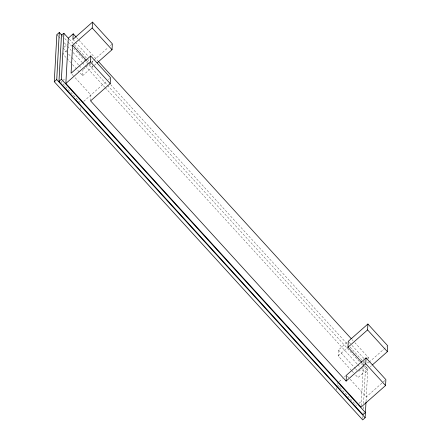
<?xml version="1.0" encoding="UTF-8"?>
<svg xmlns="http://www.w3.org/2000/svg" width="442" height="442" viewBox="0 0 442 442"><rect width="100%" height="100%" fill="white"/><g stroke="black" fill="none" stroke-linecap="round" stroke-linejoin="round"><path stroke-width="0.33" stroke-dasharray="2.21 1.66" d="M80.892 107.583L80.781 109.544L81.764 108.677M72.471 64.56L82.615 75.681L82.936 69.803M90.588 100.892L90.908 95.008L73.847 76.3M92.494 65.725L92.422 67.029L88.731 62.985M92.632 63.107L92.737 61.145L91.356 59.631M336.434 387.778L336.323 389.739L337.307 388.872M351.528 370.54L338.158 355.876L338.478 349.992L348.279 341.34M361.125 405.844L363.208 367.407L361.247 369.136M363.274 366.169L363.506 361.843L364.976 360.545M362.772 418.535L362.882 416.491M362.976 414.734L363.164 411.314M363.291 408.983L363.423 406.529M363.584 403.529L365.495 368.247L367.429 366.987M366.02 401.607L367.877 367.357M368.175 361.843L368.109 363.081L366.727 361.562M368.341 358.755L368.407 357.517L354.926 342.732M64.09 47.195L67.521 44.167M66.714 50.482L62.792 53.946L66.477 57.99M62.256 81.057L61.278 81.919L81.101 103.66M62.747 80.621L65.195 78.461M83.45 69.344L88.61 64.792M89.129 64.333L91.19 62.515M91.709 62.057L92.737 61.145M93.77 60.234L108.218 47.482M110.285 45.659L111.832 44.294M82.615 75.681L96.549 63.388M83.682 101.384L106.384 81.345M108.45 79.521L109.483 78.61M338.158 355.876L347.964 347.224M338.71 382.032L336.644 383.855L356.473 405.59M339.224 381.579L342.318 378.844M344.384 377.02L346.445 375.197M367.429 358.379L368.407 357.517M339.268 387.142L340.246 386.275M358.793 371.302L360.755 369.567M369.142 362.169L386.684 346.683M362.888 373.291L357.987 377.617L355.219 374.584M370.368 366.689L371.402 365.777M358.921 403.43L361.374 401.264M384.849 380.545L366.274 396.938L350.136 379.247M76.466 37.41L78.328 39.454M78.792 39.962L97.853 60.858M352.141 339.677L353.07 340.694M72.913 39.41L88.588 56.598M349.202 342.351L351.512 344.882M351.97 345.384L363.959 358.528M69.245 39.189L73.891 44.288M74.355 44.797L89.698 61.62M110.616 84.555L347.699 344.511M350.025 347.064L362.114 360.313M363.506 361.843L364.827 363.291M86.886 60.963L88.273 62.482M362.258 362.899L364.562 365.423M365.02 365.932L367.788 368.965M61.488 34.918L62.88 36.443M64.742 38.482L67.532 41.542M67.996 42.051L71.715 46.128M73.571 48.167L107.041 84.864M107.505 85.372L359.451 361.622M361.313 363.661L362.705 365.191M363.169 365.7L367.7 370.667L365.247 372.827L361.992 369.258M56.836 34.664L58.228 36.194M58.692 36.703L60.09 38.233M64.278 42.824L67.068 45.885M67.532 46.393L71.256 50.476M73.112 52.515L81.952 62.206M82.416 62.714L84.742 65.267M85.212 65.775L104.748 87.201M105.213 87.709L357.34 364.158M357.805 364.667L360.131 367.219M63.112 48.062L66.797 52.106M68.643 54.128L71.411 57.162M71.869 57.664L78.786 65.25M79.245 65.753L81.555 68.283M338.478 349.992L355.075 368.192M355.539 368.7L356.921 370.214M66.941 58.493L70.632 62.537M351.992 371.042L354.76 374.076M72.002 74.278L73.383 75.797M347.368 376.214L349.677 378.739"/><path stroke-width="0.66" d="M365.982 402.292L365.147 417.734L362.7 419.9L54.283 81.737L56.836 34.664L59.283 32.498L61.488 34.918L58.968 81.4L362.976 414.734L365.429 412.568L61.421 79.234L63.908 33.338L61.488 34.918M365.147 417.734L56.736 79.571L59.283 32.498M366.053 357.893L365.738 363.777L346.13 381.081L346.445 375.197L366.053 357.893L385.883 379.634L385.562 385.518L361.053 407.148L65.858 83.477L68.311 38.172L73.212 33.846L76.002 36.901M73.212 33.846L72.913 39.41L92.522 22.1L92.201 27.984L72.593 45.294L71.079 73.267L90.687 55.957L110.511 77.698L110.196 83.582L90.588 100.892L346.13 381.081M65.858 83.477L90.367 61.841L90.687 55.957M97.063 62.93L112.03 49.725L112.345 43.841L92.522 22.1M361.794 362.39L347.964 347.224L348.279 341.34L367.888 324.03L387.717 345.771L387.396 351.655L372.435 364.865M387.396 351.655L367.573 329.914L367.888 324.03M54.283 81.737L56.736 79.571M58.968 81.4L61.421 79.234M347.964 347.224L367.573 329.914M92.201 27.984L112.03 49.725M98.317 61.372L351.208 338.655M90.367 61.841L110.196 83.582M365.738 363.777L385.562 385.518M63.908 33.338L68.311 38.172M72.593 45.294L86.428 60.46"/></g></svg>
